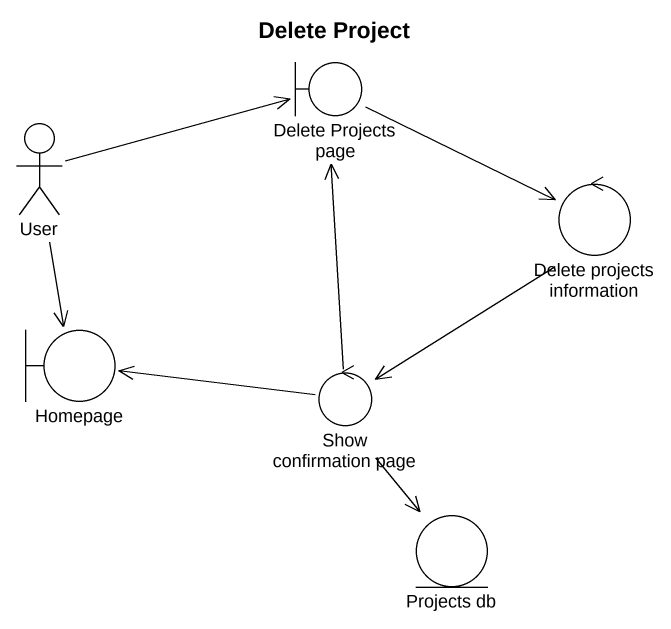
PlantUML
@startuml
title Delete Project
boundary "Delete Projects page" as Delete_Projects_page
actor User
control "Delete projects information" as Delete_projects_information
boundary Homepage
control "Show confirmation page" as Show_confirmation_page
entity "Projects db" as Projects_db
Delete_Projects_page -right-> Delete_projects_information
User -right-> Delete_Projects_page
User --> Homepage
Delete_projects_information --> Show_confirmation_page
Show_confirmation_page -up-> Delete_Projects_page
Show_confirmation_page -left-> Homepage
Show_confirmation_page --> Projects_db
@enduml
